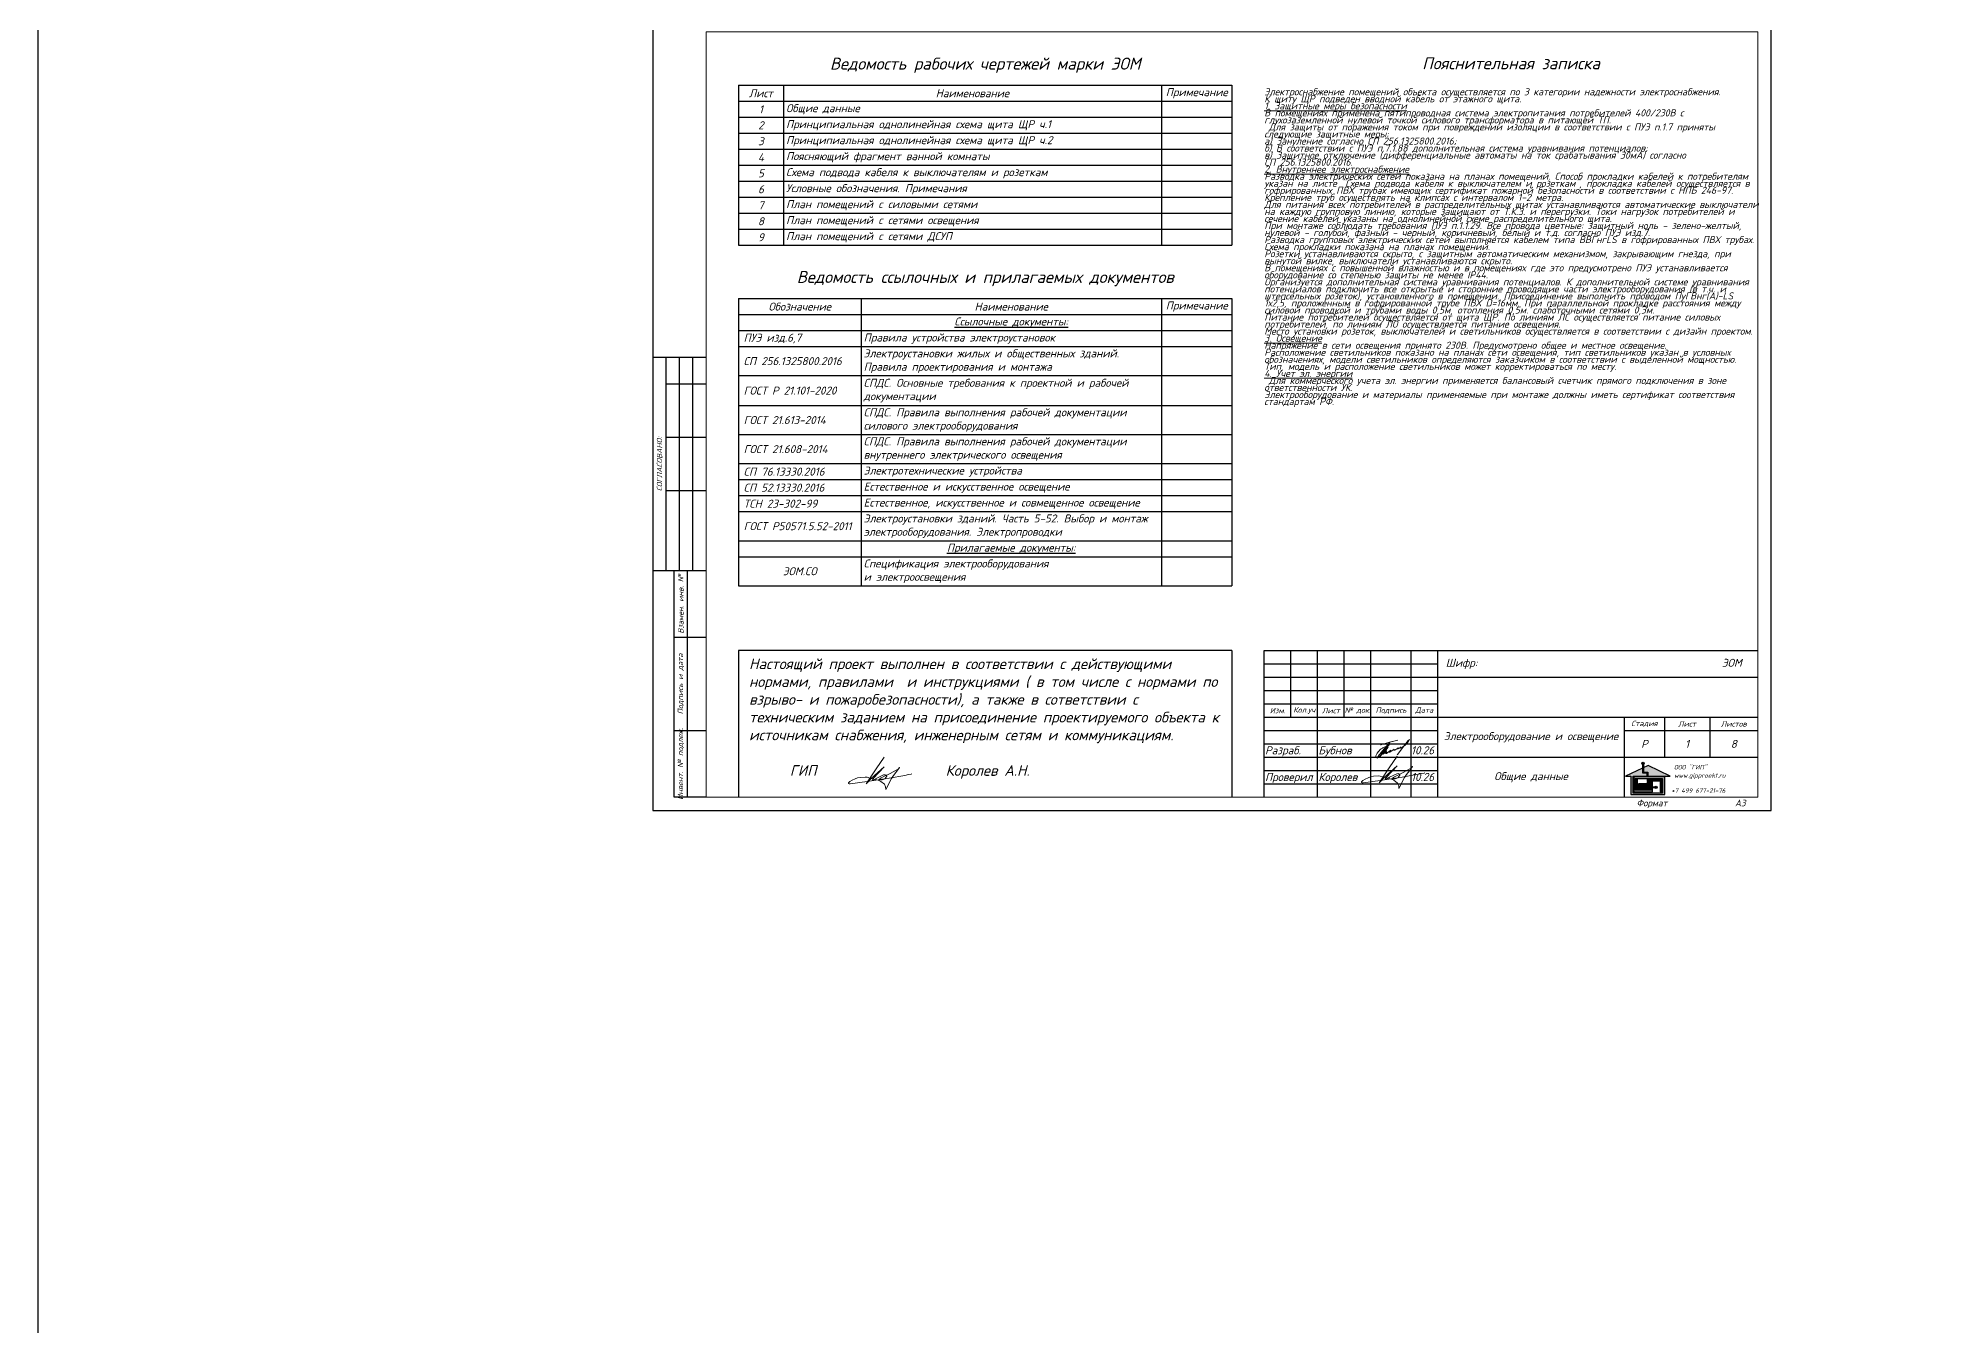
# Model space of a CAD drawing. Header units: millimetres. Extents: x 17141 to 230946, y 1570 to 398043.
# Drawn here: x 176021 to 211561, y 146946 to 171082 of the extents above; entities that cross this region are included whole.
import ezdxf

# ---------------------------------------------------------------- set-up
doc = ezdxf.new("R2010")
doc.units = ezdxf.units.MM
doc.layers.add('FORMAT', color=7, linetype='Continuous')
doc.layers.add('TEXT', color=250, linetype='Continuous')
doc.layers.add('Ramka', color=7, linetype='Continuous', lineweight=0)
doc.styles.add('ls_200', font='isocpeui.ttf', dxfattribs={"height": 200})
doc.styles.get("Standard").update_dxf_attribs({"font": 'arial.ttf'})

# ---------------------------------------------------------------- blocks, each defined once
blk = doc.blocks.new('*T218')
at = {"color": 0, "linetype": 'ByBlock', "lineweight": -2, "transparency": 16777216}
for p, q in [((0, 0), (9250, 0)), ((0, 0), (0, -3000)), ((841.7417072200624, 0), (841.7417072200624, -3000)), ((7927.879798891372, 0), (7927.879798891372, -3000)), ((9250, 0), (9250, -3000)), ((0, -300), (9250, -300)), ((0, -600), (9250, -600)), ((0, -900), (9250, -900)), ((0, -1200), (9250, -1200)), ((0, -1500), (9250, -1500)), ((0, -1800), (9250, -1800)), ((0, -2100), (9250, -2100)), ((0, -2400), (9250, -2400)), ((0, -2700), (9250, -2700)), ((0, -3000), (9250, -3000))]:
    blk.add_line(p, q, dxfattribs=at)
at = {"color": 0, "transparency": 16777216, "char_height": 149.9999999999999, "style": 'ls_200'}
for s, insert, width, attachment_point in [('Лист', (420.8708536100457, -150), 838.7417072200676, 5), ('Общие данные', (891.7417072200624, -450), 6986.138091671303, 4), ('Наименование', (4384.810753055732, -150), 7083.138091671303, 5), ('Примечание', (8588.939899445688, -150), 1319.120201108627, 5), ('2', (420.8708536100457, -750), 838.7417072200676, 5), ('1', (420.8708536100457, -450), 838.7417072200676, 5), ('Принципиальная однолинейная схема щита ЩР ч.1', (891.7417072200624, -750), 6986.138091671303, 4), ('3', (420.8708536100457, -1050), 838.7417072200676, 5), ('Принципиальная однолинейная схема щита ЩР ч.2', (891.7417072200624, -1050), 6986.138091671303, 4), ('4', (420.8708536100457, -1350), 838.7417072200676, 5), ('Поясняющий фрагмент ванной комнаты', (891.7417072200624, -1350), 6986.138091671303, 4), ('5', (420.8708536100457, -1650), 838.7417072200676, 5), ('Схема подвода кабеля к выключателям и розеткам', (891.7417072200624, -1650), 6986.138091671303, 4), ('6', (420.8708536100457, -1950), 838.7417072200676, 5), ('Условные обозначения. Примечания', (891.7417072200624, -1950), 6986.138091671303, 4), ('8', (420.8708536100457, -2550), 838.7417072200676, 5), ('7', (420.8708536100457, -2250), 838.7417072200676, 5), ('План помещений c силовыми сетями', (891.7417072200624, -2250), 6986.138091671303, 4), ('План помещений c сетями освещения', (891.7417072200624, -2550), 6986.138091671303, 4), ('9', (420.8708536100457, -2850), 838.7417072200676, 5), ('План помещений c сетями ДСУП', (891.7417072200624, -2850), 6986.138091671303, 4)]:
    blk.add_mtext(s, dxfattribs=dict(at, insert=insert, width=width, attachment_point=attachment_point))
blk = doc.blocks.new('*T219')
at = {"color": 0, "linetype": 'ByBlock', "lineweight": -2, "transparency": 16777216}
for p, q in [((0, 0), (9250, 0)), ((0, 0), (0, -5385)), ((2296.479306625144, 0), (2296.479306625144, -5385)), ((7927.879798891372, 0), (7927.879798891372, -5385)), ((9250, 0), (9250, -5385)), ((0, -300), (9250, -300)), ((0, -600), (9250, -600)), ((0, -900), (9250, -900)), ((0, -1445), (9250, -1445)), ((0, -2005), (9250, -2005)), ((0, -2550), (9250, -2550)), ((0, -3095), (9250, -3095)), ((0, -3395), (9250, -3395)), ((0, -3695), (9250, -3695)), ((0, -3995), (9250, -3995)), ((0, -4540), (9250, -4540)), ((0, -4840), (9250, -4840)), ((0, -5385), (9250, -5385))]:
    blk.add_line(p, q, dxfattribs=at)
at = {"color": 0, "transparency": 16777216, "char_height": 149.9999999999999, "style": 'ls_200'}
for s, insert, width, attachment_point in [('Обозначение', (1148.239653312572, -150), 2293.479306625143, 5), ('{\\LСсылочные документы:}', (5112.179552758258, -450), 5531.400492266226, 5), ('Наименование', (5112.179552758258, -150), 5628.400492266226, 5), ('Примечание', (8588.939899445688, -150), 1319.120201108627, 5), ('{\\C256;Правила устройства электроустановок}', (2346.479306625144, -750), 5531.400492266226, 4), ('Электроустановки жилых и общественных зданий. Правила проектирования и монтажа', (2346.479306625144, -1172.5), 5531.400492266226, 4), ('СПДС. Основные требования к проектной и рабочей документации', (2346.479306625144, -1725), 5531.400492266226, 4), ('СПДС. Правила выполнения рабочей документации силового электрооборудования', (2346.479306625144, -2277.5), 5531.400492266226, 4), ('СПДС. Правила выполнения рабочей документации внутреннего электрического освещения', (2346.479306625144, -2822.5), 5531.400492266226, 4), ('Электротехнические устройства', (2346.479306625144, -3245), 5531.400492266226, 4), ('Естественное и искусственное освещение', (2346.479306625144, -3545), 5531.400492266226, 4), ('Естественное, искусственное и совмещенное освещение', (2346.479306625144, -3845), 5531.400492266226, 4), ('Электроустановки зданий. Часть 5-52. Выбор и монтаж электрооборудования. Электропроводки', (2346.479306625144, -4267.5), 5531.400492266226, 4), ('{\\LПрилагаемые документы:}', (5112.179552758258, -4690), 5531.400492266226, 5), ('Спецификация электрооборудования \\Pи электроосвещения', (2346.479306625144, -5112.5), 5531.400492266226, 4), ('ЭОМ.СО', (1148.239653312572, -5112.5), 2293.479306625143, 5)]:
    blk.add_mtext(s, dxfattribs=dict(at, insert=insert, width=width, attachment_point=attachment_point))
at = {"color": 0, "transparency": 16777216, "char_height": 149.9999999999999, "width": 2293.479306625143, "attachment_point": 4}
for s, insert in [('{\\fISOCPEUR|b0|i1|c204|p34; ПУЭ изд.6,7}', (1.5, -750)), ('{\\fISOCPEUR|b0|i1|c204|p34;\\C256; СП 256.1325800.2016}', (1.5, -1172.5)), ('{\\fISOCPEUR|b0|i1|c204|p34;\\C256; ГОСТ Р 21.101-2020}', (1.5, -1725)), ('{\\fISOCPEUR|b0|i1|c204|p34;\\C256; ГОСТ 21.613-2014}', (1.5, -2277.5)), ('{\\fISOCPEUR|b0|i1|c204|p34;\\C256; ГОСТ 21.608-2014}', (1.5, -2822.5)), ('{\\fISOCPEUR|b0|i1|c204|p34;\\C256; СП 76.13330.2016}', (1.5, -3245)), ('{\\fISOCPEUR|b0|i1|c204|p34;\\C256; СП 52.13330.2016}', (1.5, -3545)), ('{\\fISOCPEUR|b0|i1|c204|p34;\\C256; ТСН 23-302-99}', (1.5, -3845)), ('{\\fISOCPEUR|b0|i1|c204|p34;\\C256; ГОСТ Р50571.5.52-2011}', (1.5, -4267.5))]:
    blk.add_mtext(s, dxfattribs=dict(at, insert=insert))
blk = doc.blocks.new('*U70')
for points in [[(-2326.239597664997, 643.5969625297693), (-2326.52282211286, 703.9134839631841), (-2406.351472496837, 703.9134839631841), (-2406.351472496837, 798.0164831521215), (-2732.119895961219, 643.5969625297693), (-2626.692410125714, 643.5969625297693), (-2626.692410125714, 299.5073615043948), (-1994.98728934614, 299.5073615043948), (-1994.98728934614, 631.1481236357467), (-2573.429131902838, 631.1481236357467), (-2573.429131902838, 350.3926834229606), (-2222.305319622709, 350.3926834229606), (-2222.305319622709, 381.2801856707374), (-2545.791635391386, 381.2801856707374), (-2545.791635391386, 601.8661508186015), (-2036.041826315541, 601.8661508186015), (-2036.041826315541, 329.158337472385), (-2587.480195421344, 329.158337472385), (-2587.480195421344, 643.5969625297693)], [(-2378.817446033554, 882.5843593246062, 1), (-2422.770005229479, 882.5843593246062, 1)], [(-2406.375098207583, 798.0087976401264), (-2392.37649487759, 804.6443628452944), (-2392.37649487759, 862.2839383582176, -0.1639052070113371), (-2406.375098207583, 861.328650794061)], [(-1890.741958426162, 643.5969625297693), (-2306.490699189566, 845.3521106482076), (-2392.352869166378, 804.6520483571329), (-2392.352869166378, 721.9664974072075), (-2309.111383443316, 721.9664974072075), (-2309.111383443316, 643.5969625297693)], [(-2222.305319622709, 391.3813271427753), (-2222.305319622709, 427.1314304762745), (-2501.987697654953, 427.1314304762745), (-2501.987697654953, 588.5813167477717), (-2532.757007284407, 588.5813167477717), (-2532.757007284407, 391.0070092798269)], [(-2322.548601517537, 500.4391076109896), (-2488.169462661343, 500.4391076109896), (-2488.169462661343, 442.0903447534183), (-2222.305319622709, 442.0903447534183), (-2222.305319622709, 542.13550881443), (-2322.548601517537, 542.13550881443)], [(-2321.47546668266, 590.6863029869965), (-2321.47546668266, 554.55505373716), (-2080.601975573078, 554.55505373716), (-2080.601975573078, 350.3926834229606), (-2049.829586371165, 350.3926834229606), (-2049.829586371165, 590.6863029869965)], [(-2178.140946428375, 427.1314304762745, -0.0949339781257615), (-2179.697250523223, 435.2543280764075, -0.0792431861626183), (-2178.60698875933, 442.0903447534183), (-2222.305319622709, 442.0903447534183), (-2222.305319622709, 427.1314304762745)], [(-2135.744691327298, 435.2543280764075, 1), (-2179.697250523223, 435.2543280764075, 1)]]:
    blk.add_hatch(color=5).paths.add_polyline_path(points)
at = {"linetype": 'Continuous'}
for points in [[(-20960.50000000087, 8499.99999999965), (-19960.50000000087, 8499.99999999965)], [(-20710.50000000087, 4499.99999999965), (-20710.50000000087, 8499.99999999965)], [(-20460.50000000087, 4499.99999999965), (-20460.50000000087, 8499.99999999965)], [(-20210.50000000087, 4499.99999999965), (-20210.50000000087, 8499.99999999965)], [(-20710.50000000087, 7999.99999999965), (-19960.50000000087, 7999.99999999965)], [(-20710.50000000087, 6999.99999999965), (-19960.50000000087, 6999.99999999965)], [(-20710.50000000087, 5999.999999999651), (-19960.50000000087, 5999.999999999651)], [(-20960.50000000087, 4499.99999999965), (-19960.50000000087, 4499.99999999965)], [(-20560.50000000087, 249.9999999996508), (-20560.50000000087, 4499.99999999965)], [(-20560.50000000087, 4499.99999999965), (-19979.10108165612, 4499.99999999965)], [(-20310.50000000087, 249.9999999996508), (-20310.50000000087, 4499.99999999965)], [(-20560.50000000087, 3249.999999999651), (-19960.50000000087, 3249.999999999651)], [(-20560.50000000087, 1499.999999999651), (-19960.50000000087, 1499.999999999651)], [(-19960.50000000087, 249.9999999996508), (-20560.50000000087, 249.9999999996508)]]:
    blk.add_lwpolyline(points, dxfattribs=at)
for points in [[(-9499.999999999942, 250), (-9499.999999999942, 3000), (-250, 3000)], [(-8999.999999998778, 1750.000000001455), (-8999.999999998778, 3000.000000001455)], [(-8499.999999998836, 250.0000000014552), (-8499.999999998836, 3000.000000001455)], [(-7999.999999998836, 1750.000000001455), (-7999.999999998836, 3000.000000001455)], [(-7499.999999998836, 250.0000000014552), (-7499.999999998836, 3000.000000001455)], [(-6749.999999998836, 250.0000000014552), (-6749.999999998836, 3000.000000001455)], [(-6249.999999998836, 250.0000000014552), (-6249.999999998836, 3000.000000001455)], [(-9499.999999998778, 2750.000000001455), (-6249.999999998836, 2750.000000001455)], [(-9499.999999998778, 2500.000000001455), (-6249.999999998836, 2500.000000001455)], [(-6249.999999998836, 2500.000000001455), (-249.9999999988359, 2500.000000001455)], [(-9499.999999998778, 2250.000000001455), (-6249.999999998836, 2250.000000001455)], [(-9499.999999998778, 2000.000000001455), (-6249.999999998836, 2000.000000001455)], [(-9499.999999998778, 1750.000000001455), (-6249.999999998836, 1750.000000001455)], [(-9499.999999998778, 1500.000000001455), (-6249.999999998836, 1500.000000001455)], [(-6249.999999998836, 1750.000000001455), (-249.9999999988359, 1750.000000001455)], [(-2749.999999998836, 250.0000000014552), (-2749.999999998836, 1750.000000001455)], [(-2749.999999998836, 1500.000000001455), (-249.9999999988359, 1500.000000001455)], [(-1999.999999998836, 1750.000000001455), (-1999.999999998836, 1000.000000001455)], [(-1149.999999998836, 1750.000000001455), (-1149.999999998836, 1000.000000001455)], [(-9499.999999998778, 1250.000000001455), (-6249.999999998836, 1250.000000001455)], [(-9499.999999998778, 1000.000000001455), (-6249.999999998836, 1000.000000001455)], [(-9499.999999998778, 750.0000000014551), (-6249.999999998836, 750.0000000014551)], [(-6249.999999998836, 1000.000000001455), (-249.9999999988359, 1000.000000001455)], [(-9499.999999998778, 500.0000000014551), (-6249.999999998836, 500.0000000014551)]]:
    blk.add_lwpolyline(points)
at = {"color": 5}
for points in [[(-2306.490699189566, 845.3521106482076), (-2732.119895961219, 643.5969625298457), (-2626.692410125714, 643.5969625298457), (-2626.692410125714, 299.5073615043948), (-1994.98728934614, 299.5073615043948)], [(-1994.98728934614, 299.5073615043948), (-1994.98728934614, 631.1481236357467), (-2573.429131902838, 631.1481236357467), (-2573.429131902838, 350.3926834230369), (-2222.305319622709, 350.3926834230369), (-2222.305319622709, 381.2801856707374), (-2545.791635391386, 381.2801856707374), (-2545.791635391386, 601.8661508186779), (-2036.041826315541, 601.8661508186779), (-2036.041826315541, 329.1583374725415), (-2587.480195421344, 329.1583374725415), (-2587.480195421344, 643.5969625298457), (-1890.741958426162, 643.5969625298457), (-2306.490699189566, 845.3521106482076)], [(-2326.239597664997, 643.5969625298457), (-2326.52282211286, 703.9134839629514), (-2406.351472496837, 703.9134839629514), (-2406.351472496837, 861.3363363058997)], [(-2392.352869166378, 862.2916238702128), (-2392.352869166378, 721.9664974073639), (-2309.111383443316, 721.9664974073639), (-2309.111383443316, 643.5969625298457)], [(-2178.140946428375, 427.1314304762745), (-2501.987697654953, 427.1314304762745), (-2501.987697654953, 588.5813167478481), (-2532.757007284407, 588.5813167478481), (-2532.757007284407, 391.0070092798269), (-2222.305319622709, 391.3813271427753), (-2222.305319622709, 542.1355088145064), (-2322.548601517537, 542.1355088145064), (-2322.548601517537, 500.4391076109896), (-2488.169462661343, 500.4391076109896), (-2488.169462661343, 442.0903447534183), (-2178.60698875933, 442.0903447534183)], [(-2080.601975573078, 350.3926834230369), (-2049.829586371165, 350.3926834230369), (-2049.829586371165, 590.6863029869965), (-2321.47546668266, 590.6863029869965), (-2321.47546668266, 554.5550537369272), (-2080.601975573078, 554.5550537369272), (-2080.601975573078, 350.3926834230369)]]:
    blk.add_lwpolyline(points, dxfattribs=at)
for centre in [(-2400.793725631516, 882.5843593246829), (-2157.720970925027, 435.2543280764075)]:
    blk.add_circle(centre, 21.97627959804576, dxfattribs=at)
at = {"layer": 'Ramka', "color": 7}
for points in [[(-20960.50000000087, -3.49246e-10), (0, 0), (0, 14850), (-20960.50000000087, 14849.99999999965)], [(-19960.50000000087, 249.9999999996508), (-250, 250), (-250, 14600), (-19960.50000000087, 14599.99999999965)]]:
    blk.add_lwpolyline(points, close=True, dxfattribs=at)
at = {"layer": 'Ramka', "color": 5, "lineweight": 9, "flags": 128}
for points in [[(-7317.949323314009, 1225.89041583729), (-7312.805456091417, 1234.327891451539), (-7153.419705398149, 1283.717757541686), (-6999.263618329002, 1321.224714717595), (-7149.278302040649, 1284.453421295853), (-7317.532284172646, 1082.425945758354), (-7329.399400665192, 1066.028595189331), (-7344.727677690563, 1043.547606362495), (-7356.331325483902, 1027.939778782893), (-7367.218714749208, 1011.902380678337), (-7370.656820595657, 1004.456458723172), (-7372.258346266811, 1000.706803770037), (-7373.710609326533, 999.8507240556646), (-7377.300548845363, 992.3277557329274), (-7382.403730080856, 984.9824635980185), (-7367.218714749208, 1011.902380678337), (-7350.529501586919, 1035.743692572694), (-7329.399400665192, 1066.028595189331), (-7295.647451278215, 1096.115759223234), (-7279.034039959704, 1112.920302808983), (-7262.140689053341, 1129.892339995829), (-7246.375151525644, 1145.34939729236), (-7233.815370843207, 1156.648161451565), (-7219.593988789639, 1170.272207418689), (-7199.662841824582, 1189.9150704036), (-7172.838545372477, 1217.114299423061), (-7157.192550145483, 1236.156674474943), (-7148.630137657209, 1246.412886242615), (-7145.923545865109, 1249.794627025956), (-7143.344960242903, 1254.949489768129), (-7172.838545373102, 1217.114299422828), (-7201.162966546064, 1180.375217086868), (-7232.488402074901, 1144.927751095034), (-7241.492559551961, 1132.004486199934), (-7248.074359031162, 1123.809162362246), (-7263.288205333752, 1105.55022310093), (-7269.734669399214, 1097.388333870098), (-7285.062958900278, 1079.775835628155), (-7293.095880600391, 1069.784459792543), (-7298.851106109797, 1061.779231838882), (-7308.442632787628, 1051.229430260137), (-7309.015654589443, 1046.647311832988), (-7315.891891241772, 1032.90097294026), (-7319.097293449958, 1028.000756819965), (-7323.627635639553, 1021.302494889358), (-7328.068535879022, 1015.288474697387), (-7331.363404998018, 1011.995084248483), (-7333.08247040282, 1010.563174288021), (-7326.492732164843, 1024.88227388775), (-7321.835989217972, 1032.286690161098), (-7317.339981721481, 1038.93780208053), (-7311.737489424108, 1046.790502008516), (-7304.00173254816, 1057.243450452806), (-7271.081329833179, 1095.840995236765), (-7252.810476911952, 1118.35476127686), (-7230.941714970788, 1137.573622966884), (-7213.607886602564, 1154.040583405178), (-7200.428435095047, 1167.500541945454), (-7193.372760285085, 1173.925816714298), (-7185.444874060734, 1180.963275451213), (-7179.193430773681, 1186.170488700503), (-7202.240973014777, 1155.765282415552), (-7214.385733811578, 1138.948166764108), (-7230.0668113813, 1117.28268146934), (-7244.933639096489, 1096.514214396477), (-7251.613930511986, 1087.765040623722), (-7257.188690664945, 1081.138550297357), (-7261.285061840361, 1075.688752092188), (-7264.132213143399, 1071.419928438263), (-7267.104471751256, 1066.639595799613), (-7272.8821333542, 1059.875982709694), (-7236.629082585146, 1101.657581833657), (-7227.317635904459, 1110.075411617756), (-7220.396257838001, 1119.529045679839), (-7215.887931388265, 1124.577098246897), (-7206.411854010468, 1134.048936658306), (-7243.944644714168, 1079.063581087859), (-7223.029436328215, 1116.436438416131), (-7216.153199674024, 1130.898736384697), (-7207.582415015204, 1148.349924064474), (-7207.018160848645, 1160.770562675316), (-7206.125355592391, 1167.555651024915), (-7206.698377393578, 1174.428812277736), (-7208.70394121739, 1184.309000015026), (-7210.136483239708, 1187.602390465094), (-7216.439698091476, 1193.04364995053), (-7219.676144840895, 1194.047617709031), (-7226.296498773081, 1195.476028186734), (-7233.916800632535, 1194.761948459549), (-7250.534382946556, 1190.179830032168), (-7262.854289273192, 1185.024950898019), (-7276.320264163195, 1177.865392902633), (-7286.921105086264, 1172.137753064744), (-7310.987945856919, 1154.954833545256), (-7326.145032139888, 1142.812808076851), (-7349.480798305406, 1120.557702649384), (-7367.244424226156, 1099.079045056831), (-7378.418299428886, 1083.471233870368), (-7383.002461359298, 1077.600403854856), (-7390.738218235551, 1063.567668217467), (-7403.631171325615, 1041.229869566858), (-7408.790042441731, 1025.388975377893), (-7409.647862797065, 1016.887392054777), (-7410.220884598253, 1010.014230802189), (-7407.06927717237, 1001.42276284867), (-7401.912105922355, 997.1270329684484), (-7390.021947225017, 995.5519246358889), (-7377.845290108976, 997.4134133213665), (-7352.632405733458, 1012.305290016345), (-7337.160879499977, 1021.183121933602), (-7298.768568577639, 1048.532617738237), (-7276.277556478439, 1064.713206021115), (-7258.739510204105, 1076.432028674055), (-7242.631264175681, 1081.513230038574), (-7218.402566714606, 1096.501613685861), (-7205.36637689585, 1102.229261719622), (-7215.668701670526, 1085.589529759716), (-7223.26873414847, 1075.945033295546), (-7224.701301131791, 1073.081213374622), (-7225.280264864443, 1070.571235276991), (-7219.400855708634, 1070.217393454164), (-7211.521849621481, 1072.508452669252), (-7153.757192105754, 1115.49874738208), (-7129.007009764595, 1134.08058913704), (-7147.343632521806, 1114.60661860113), (-7157.37147660344, 1102.578570022015), (-7158.804043587996, 1098.56921229884), (-7158.517520205816, 1094.846251319861), (-7153.790109066687, 1094.273490613792), (-7148.489676124184, 1096.278169474797), (-7062.536730417749, 1149.545226538786), (-7071.991552698193, 1138.94908791827), (-7073.137596300265, 1134.366985881235), (-7072.27807608193, 1132.075926666846), (-7071.132032479552, 1131.503165961476), (-7065.974848747021, 1132.36230702023), (-7051.362842734365, 1135.226126939291), (-7031.481599734863, 1145.909642138285), (-7013.406095273559, 1156.474250890314), (-6998.507578362477, 1164.063379414147), (-6991.488092498315, 1169.075060176663), (-6988.336472591152, 1173.513980231713), (-6987.459799923701, 1174.917295914609), (-6990.485298104977, 1176.807370680384), (-6996.215503638378, 1175.948229621164), (-6999.940120385422, 1172.511648996034), (-7002.232207590175, 1169.075068372301), (-7003.951272992811, 1164.492949942359), (-7005.097291637911, 1160.769972574664), (-7004.237771416476, 1159.194872437743), (-6998.07780577219, 1157.476582123898), (-6991.344830807996, 1158.622111730976), (-6981.164135098224, 1162.63574699685), (-6960.974787661573, 1171.652491547866), (-6955.2445946082, 1174.22993111331), (-6949.227890656722, 1179.098438090412), (-6946.561645353606, 1181.440067279851), (-6944.357230304508, 1185.112450085347), (-6943.784208503945, 1188.262666749302), (-6947.222314352868, 1189.408188162604), (-6950.373921778751, 1189.408188162604), (-6952.902242272554, 1187.110740029951), (-6956.104114829955, 1183.966928674606), (-6957.250158434501, 1179.384810247458), (-6957.106909224226, 1177.236949404468), (-6955.2445946082, 1174.22993111331), (-6951.806488763934, 1173.657170407939), (-6947.841234048595, 1172.095719912322), (-6942.165153922906, 1174.752719848882), (-6936.907971850989, 1177.380147777265), (-6864.98874116852, 1222.240125542972), (-6845.686530363512, 1238.017339516431), (-6824.77132198005, 1258.207269130275), (-6809.586294165274, 1278.254016763531), (-6802.423546610167, 1289.995684991823), (-6778.942968106595, 1333.204433671664), (-6779.983373732699, 1335.174727294128), (-6812.221885053208, 1306.835289631737), (-6868.075477051011, 1229.571598134469), (-7002.447293573452, 1053.869010972092), (-7007.647642751923, 1043.906094711274)], [(-7008.81622054374, 1018.493395493599), (-7157.373750134138, 803.0613043382764), (-7347.870642057081, 520.7425192410592), (-7251.301988217441, 621.9766850059386), (-7007.491392794763, 837.9660274870694), (-7215.667756612806, 621.9766850059386), (-7231.368853977649, 585.7480131203774), (-7198.800962859227, 594.788027500268), (-7154.733334377801, 623.8498462715652), (-7017.553142600459, 691.7557754099834), (-6987.840848824707, 692.2758707490284), (-6962.529277096895, 682.9007913682143), (-6960.651395202382, 662.2774713411927), (-6998.163508700905, 615.411347520072), (-7047.853401766857, 594.788027500268), (-7086.287384558862, 591.0417049764656), (-7094.732162540546, 607.9187024796847), (-7060.975812830424, 631.3517643942032), (-6894.169680179491, 712.9266980893444), (-6726.794055047839, 809.3017646432853), (-6720.490203919587, 826.014787462307), (-6724.985739367781, 826.7659065807238), (-6728.727290547846, 823.1560590495355), (-6748.639964285074, 783.4590437677689), (-6834.84468930347, 674.5364772225729), (-6869.067664209215, 621.4295735557097), (-6979.014349150864, 413.411546515068), (-6979.976507072731, 466.1982888611965), (-7002.146894541962, 512.3967512447852), (-7069.614069550066, 567.8404699545353), (-7118.598334270922, 590.9397011462133), (-7202.670537673331, 611.6372057716362), (-7274.138154049172, 630.0149920231197), (-7325.1198183659, 644.0929701947607), (-7363.371703524535, 648.1916695830878), (-7456.048020339963, 642.4794550456572), (-7506.739450418783, 632.2976180978585), (-7553.860045846014, 614.699941845145), (-7607.920282229243, 591.1648761006071), (-7651.08597212324, 566.319685560884), (-7674.883857231354, 540.3179817188065), (-7676.545498184627, 527.0389375353698), (-7664.367718617199, 519.2866463784594), (-7645.554756354933, 522.606407424435), (-7326.792840416937, 565.7633010284043), (-6914.148210807471, 626.9285073503851), (-6617.442871312377, 679.8221302819438), (-6549.497690003758, 695.1597972421441), (-6503.463962307899, 702.3954173172824), (-6490.839488243452, 709.0137721153442)]]:
    blk.add_lwpolyline(points, dxfattribs=at)
at = {"color": 5, "lineweight": 18, "style": 'ls_200'}
for s, p in [('ООО "ГИП"', (-1819.926561793629, 771.4373563657573)), ('+7 499 677-21-76', (-1870.928347670789, 333.3002959078403)), ('www.gipproekt.ru', (-1817.039382787971, 615.826873738697))]:
    blk.add_text(s, height=82.99999999999994, dxfattribs=at).set_placement(p)
at = {"layer": 'Ramka', "lineweight": 9, "style": 'ls_200'}
for s, p in [('Разраб.', (-9485.246801680347, 1054.646904994268)), ('Бубнов', (-8485.246801680652, 1054.646904994268)), ('10.26', (-6750.246801680653, 1054.646904994268)), ('Проверил', (-9485.246801680347, 554.6469049942679)), ('Королев', (-8485.246801680652, 554.6469049942679)), ('10.26', (-6750.246801680653, 554.6469049942679))]:
    blk.add_text(s, height=150.000003730871, dxfattribs=at).set_placement(p)
at = {"layer": 'TEXT', "color": 0, "linetype": 'Continuous', "lineweight": 0, "char_height": 99.99999999999996, "attachment_point": 5, "rotation": 90, "style": 'ls_200'}
for s, insert, width in [('\\pxqc;СОГЛАСОВАНО:', (-20835.50000000087, 6499.99999999965), 3999.999999999999), ('\\pxqc;Взамен. инв. №', (-20435.50000000087, 3874.999999999651), 1250), ('\\pxqc;Подпись и дата', (-20435.50000000087, 2374.999999999651), 1749.999999999999), ('\\pxqc;Инвент. № подлеж.', (-20435.50000000087, 874.9999999996508), 1250)]:
    blk.add_mtext(s, dxfattribs=dict(at, insert=insert, width=width))
at = {"layer": 'TEXT', "color": 0, "linetype": 'Continuous', "lineweight": 0, "style": 'ls_200'}
for s, insert, char_height, width, attachment_point in [('\\pxi1,ql;Шифр:                                                ЭОМ', (-6249.999999998836, 2750.000000001426), 149.9999999999999, 5999.999999999997, 4), ('\\pxqc;Изм.', (-9249.99999999936, 1875.000000001455), 99.99999999999996, 500.0000000011639, 5), ('\\pxqc;Кол.уч', (-8749.999999998807, 1875.000000001455), 99.99999999999996, 499.9999999999416, 5), ('\\pxqc;Лист', (-8249.999999998836, 1875.000000001455), 99.99999999999996, 499.9999999999998, 5), ('№ док.', (-7749.999999998836, 1875.000000001455), 99.99999999999996, 499.9999999999998, 5), ('\\pxqc;Подпись', (-7124.999999998836, 1875.000000001455), 99.99999999999996, 749.9999999999995, 5), ('\\pxqc;Дата', (-6499.999999998836, 1875.000000001455), 99.99999999999996, 499.9999999999998, 5), ('\\pxqc;Электрооборудование и освещение', (-6250.000230068966, 1375.000000001397), 149.9999999999999, 3500.000230070008, 4), ('\\pxqc;Стадия', (-2374.999999999418, 1625.000000001455), 99.99999999999996, 750.0000000011638, 5), ('\\pxqc;Лист', (-1574.999999999418, 1625.000000001455), 99.99999999999996, 850.0000000011638, 5), ('\\pxqc;Листов', (-700, 1625.000000001455), 99.99999999999996, 899.9999999999995, 5), ('\\pxqc;Формат                А3', (-249.9999999999709, 124.9999999999418), 124.6666666666666, 2499.999999998864, 6)]:
    blk.add_mtext(s, dxfattribs=dict(at, insert=insert, char_height=char_height, width=width, attachment_point=attachment_point))

msp = doc.modelspace()

# ---------------------------------------------------------------- linework, layer by layer
at = {"color": 6}
msp.add_lwpolyline([(176020.7720198988, 1570.173302903311), (176020.7720198989, 1570.17330290334), (230945.8657567307, 1570.173302903806), (230945.8657567303, 189770.1733029038), (176020.7720198985, 189770.1733029043), (176020.7720198985, 189770.1733029043), (176020.7720198988, 1570.173302903311)], close=True, dxfattribs=at)
for points in [[(198401.6125756278, 159593.7020255517), (189151.6125756277, 159593.7020255517)], [(189151.6125756277, 159593.7020255517), (189151.6125756277, 156843.7020255514)], [(198401.6125756278, 159593.7020255517), (198401.6125756277, 156843.7020255516)]]:
    msp.add_lwpolyline(points)
at = {"color": 5, "lineweight": 9, "flags": 128}
msp.add_lwpolyline([(191880.9335726221, 157592.0228615169), (191732.3760467259, 157376.5907757166), (191541.8791595403, 157094.2719976437), (191638.4478109796, 157195.5061608951), (191882.258400339, 157411.4954980014), (191674.0820416985, 157195.5061608951), (191658.3809447255, 157159.2774899106), (191690.9488350302, 157168.3175040621), (191735.0164624165, 157197.3793221105), (191872.1966507848, 157265.2852495623), (191901.9089438173, 157265.805344886), (191927.2205149187, 157256.4302657387), (191929.098396767, 157235.8069462309), (191891.5862841991, 157188.94082357), (191841.89639237, 157168.3175040621), (191803.4624105301, 157164.5711816336), (191795.0176327623, 157181.448178713), (191828.7739816318, 157204.8812400429), (191995.5801101339, 157286.4561717143), (192162.955731107, 157382.8312358719), (192169.2595820772, 157399.5442582753), (192164.7640467408, 157400.2953773756), (192161.0224956479, 157396.6855299315), (192141.109822413, 157356.9885156386), (192054.9050995366, 157248.0659518009), (192020.6821254793, 157194.9590494526), (191910.7354432739, 156986.941027588), (191909.7732853772, 157039.7277686198), (191887.602898459, 157085.9262298567), (191820.1357251285, 157141.3699471869), (191771.1514616283, 157164.4691778047), (191687.0792603121, 157185.166681916), (191615.6116457175, 157203.5444677058), (191564.6299826665, 157217.6224455298), (191526.3780984612, 157221.7211448215), (191433.7017839468, 157216.0089304259), (191383.0103551317, 157205.8270937258), (191335.889760878, 157188.229417916), (191281.8295258352, 157164.694352757), (191238.6638370185, 157139.8491628338), (191214.8659524986, 157113.8474596416), (191213.2043115898, 157100.5684157846), (191225.3820908517, 157092.8161248185), (191244.1950526455, 157096.1358857821), (191562.956960657, 157139.2927783153), (191975.6015800046, 157200.457983116), (192272.306912118, 157253.3516047325), (192340.2520917394, 157268.6892713104), (192386.2858182891, 157275.924891203), (192398.910292035, 157282.5432458355)], dxfattribs=at)
at = {"layer": 'FORMAT'}
msp.add_lwpolyline([(187546.3625756273, 156593.7020255514), (208506.8625756282, 156593.7020255518), (208506.8625756282, 171443.7020255517), (187546.3625756273, 171443.7020255514)], close=True, dxfattribs=at)

# ---------------------------------------------------------------- block references
for name, p in [('*T218', (189151.6125756278, 170193.7020255509)), ('*T219', (189151.6125756277, 166193.7020255509))]:
    msp.add_blockref(name, p)
msp.add_blockref('*U70', (208506.8625756282, 156593.7020255516), dxfattribs=at)

# ---------------------------------------------------------------- texts
at = {"lineweight": 0, "insert": (199006.8625756282, 170718.5869759608), "char_height": 119.9999999999999, "width": 9249.999999999942, "attachment_point": 1, "style": 'ls_200'}
msp.add_mtext('\\pxqc;{\\H1.875x;Пояснительная записка\\H1.02606x;\\P\\psm0.6;\\H0.88889x;\\P\\ps*,q*;\\H0.64324x;Электроснабжение помещений объекта осуществляется по 3 категории надежности электроснабжения.\\PК щиту ЩР подведен вводной кабель от этажного щита.\\P\\L1. Защитные меры безопасности\\P\\lВ помещениях применена пятипроводная система электропитания потребителей 400/230В с глухозаземленной нулевой точкой силового трансформатора в питающей ТП.\\P Для защиты от поражения током при повреждении изоляции в соответствии с ПУЭ п.1.7 приняты следующие защитные меры:\\Pа) Зануление согласно СП 256.1325800.2016;\\Pб) В соответствии с ПУЭ п.7.1.88 дополнительная система уравнивания потенциалов;\\Pв) Защитное отключение (дифференциальные автоматы на ток срабатывания 30мА) согласно\\PСП 256.1325800.2016.\\P\\L2. Внутреннее электроснабжение\\l\\PРазводка электрических сетей показана на планах помещений. Способ прокладки кабелей к потребителям указан на листе "Схема подвода кабеля к выключателем и розеткам", прокладка кабелей осуществляется в гофрированных ПВХ трубах имеющих сертификат пожарной безопасности в соответствии с НПБ 246-97. Крепление труб осуществлять на клипсах с интервалом 1-2 метра.\\PДля питания всех потребителей в распределительных щитах устанавливаются автоматические выключатели на каждую групповую линию, которые защищают от Т.К.З. и перегрузки. Токи нагрузок потребителей и сечение кабелей указаны на однолинейной схеме распределительного щита.\\PПри монтаже соблюдать требования ПУЭ п.1.1.29. Все провода цветные: защитный ноль - зелено-желтый, нулевой - голубой, фазный - черный, коричневый, белый и т.д. согласно ПУЭ изд.7. \\PРазводка групповых электрических сетей выполняется кабелем типа ВВГнгLS в гофрированных ПВХ трубах. Схема прокладки показана на планах помещений.\\PРозетки устанавливаются скрыто, с защитным автоматическим механизмом, закрывающим гнезда, при вынутой вилке, выключатели устанавливаются скрыто.\\PВ помещениях с повышенной влажностью и в помещениях где это предусмотрено ПУЭ устанавливается оборудование со степенью защиты не менее IP44.\\PОрганизуется дополнительная система уравнивания потенциалов. К дополнительной системе уравнивания потенциалов подключить все открытые и сторонние проводящие части электрооборудования (в т.ч. и штепсельных розеток), установленного в помещении. Присоединение выполнить проводом ПуГВнг(А)-LS 1х2,5, проложенным в гофрированной трубе ПВХ D=16мм. При параллельной прокладке расстояния между силовой проводкой и трубами воды 0,5м, отопления 0,5м. слаботочными сетями 0,3м.\\PПитание потребителей осуществляется от щита ЩР. По линиям ЛС осуществляется питание силовых потребителей, по линиям ЛО осуществляется питание освещения.\\PМесто установки розеток, выключателей и светильников осуществляется в соответствии с дизайн проектом. \\P\\L3. Освещение\\P\\lНапряжение в сети освещения принято 230В. Предусмотрено общее и местное освещение.\\PРасположение светильников показано на планах сети освещения, тип светильников указан в условных обозначениях, модели светильников определяются заказчиком в соответствии с выделенной мощностью.\\PТип, модель и расположение светильников может корректироваться по месту.\\P\\L4. Учет эл. энергии\\P\\l Для коммерческого учета эл. энергии применяется балансовый счетчик прямого подключения в зоне ответственности УК.\\PЭлектрооборудование и материалы применяемые при монтаже должны иметь сертификат соответствия стандартам РФ.}', dxfattribs=at)
at = {"color": 7, "linetype": 'ByBlock', "lineweight": 9, "insert": (189349.7739689085, 159445.1658053177), "char_height": 199.9999999999998, "width": 8856.233245166515, "attachment_point": 1, "style": 'ls_200'}
msp.add_mtext('Настоящий проект выполнен в соответствии с действующими нормами, правилами  и инструкциями ( в том числе с нормами по взрыво- и пожаробезопасности), а также в сответствии с техническим заданием на присоединение проектируемого объекта к источникам снабжения, инженерным сетям и коммуникациям.\\P\\P      ГИП                   Королев А.Н.                                                                          ', dxfattribs=at)
at = {"layer": 'TEXT', "color": 0, "linetype": 'Continuous', "lineweight": 0, "attachment_point": 4, "style": 'ls_200'}
for s, insert, char_height, width in [('\\pxqc;Ведомость рабочих чертежей марки ЭОМ', (189151.6125756278, 170568.7020255509), 224.9999999999999, 9249.999999999995), ('\\pxqc;Ведомость ссылочных и прилагаемых документов', (189151.6125756277, 166568.7020255509), 224.9999999999999, 9249.999999999995), ('\\pxqc;Р', (205756.8623455592, 157843.7020255531), 149.9999999999998, 750.0002300700093), ('\\pxqc;1', (206506.8623455593, 157843.7020255531), 149.9999999999998, 850.000230070009), ('\\pxqc;8', (207356.8623455592, 157843.7020255531), 149.9999999999998, 900.0002300689613), ('\\pxqc;Общие данные', (202256.8623455592, 157218.7020255531), 149.9999999999998, 3500.000230070007)]:
    msp.add_mtext(s, dxfattribs=dict(at, insert=insert, char_height=char_height, width=width))

doc.saveas('drawing.dxf')
